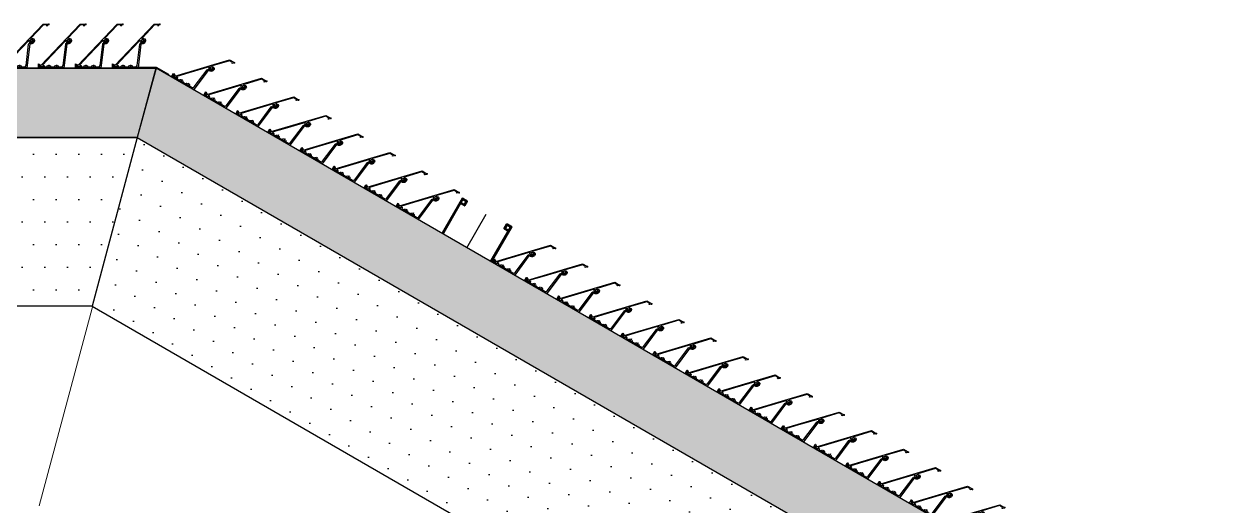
# Model space of a CAD drawing. Header units: millimetres. Extents: x 3774 to 718460, y -768339 to 192544.
# Drawn here: x 378047 to 380160, y -721659 to -720815 of the extents above; entities that cross this region are included whole.
import ezdxf

# ---------------------------------------------------------------- set-up
doc = ezdxf.new("R2010")
doc.units = ezdxf.units.MM
doc.set_wipeout_variables(frame=1)
for name, pattern in [('CENTER', [50.8, 31.75, -6.35, 6.35, -6.35]), ('HIDDEN', [0.375, 0.25, -0.125]), ('XKITLINE00', [0])]:
    doc.linetypes.add(name, pattern=pattern)
for name, color, linetype in [('010 - ASPG_ACCESSORIES_HATCH_', 7, 'Continuous'), ('010 - ASPG_ACCESSORIES_MAIN_COLOR_1', 7, 'Continuous'), ('010 - ASPG_ACCESSORIES_SUB_COLOR_1', 7, 'Continuous'), ('010 - ASPG_ACCESSORIES_SUB_COLOR_2', 7, 'Continuous'), ('010 - ASPG_ACCESSORIES_SYMBOL_', 7, 'Continuous'), ('010 - ASPG_EXTR_DEF_SUB', 7, 'Continuous'), ('010 - ASPG_EXTR_MAIN_COLOR_2', 7, 'Continuous'), ('010 - ASPG_FASTERN_DEF_SUB', 7, 'Continuous'), ('010 - ASPG_FASTERN_MAIN_COLOR_1', 7, 'Continuous'), ('010 - ASPG_FASTERN_SUB_COLOR_2', 7, 'Continuous'), ('010 - ASPG_FASTERN_SUB_COLOR_3', 7, 'Continuous'), ('010 - ASPG_FLASHING_CUT_COLOR_5', 7, 'Continuous'), ('010 - ASPG_FLASHING_MAIN_COLOR_2', 7, 'Continuous'), ('010 - ASPG_FLASHING_MAIN_COLOR_4', 7, 'Continuous'), ('010 - ASPG_FLASHING_WIPEOUT_', 7, 'Continuous'), ('010 - ASPG_FRAMING_CUT_COLOR_4', 7, 'Continuous'), ('010 - ASPG_FRAMING_DEF_SUB', 7, 'Continuous'), ('010 - ASPG_FRAMING_HATCH_', 7, 'Continuous'), ('010 - ASPG_FRAMING_MAIN_COLOR_2', 7, 'Continuous'), ('010 - ASPG_FRAMING_SUB_COLOR_2', 7, 'Continuous'), ('010 - ASPG_FRAMING_WIPEOUT_', 7, 'Continuous'), ('BOLT & SCREW', 7, 'Continuous'), ('Center Line', 7, 'CENTER')]:
    doc.layers.add(name, color=color, linetype=linetype)
for name, color, linetype, lineweight in [('12-GRID', 7, 'CENTER', 13), ('Bolt', 7, 'Continuous', 0), ('Part', 7, 'Continuous', 0), ('SCREW', 7, 'Continuous', 5)]:
    doc.layers.add(name, color=color, linetype=linetype, lineweight=lineweight)
pattern_1 = [(270, (1257419.24324, -520041.6224), (0.65495992507, -1.1344238721), [0.7562825814, -1.5125651628]), (30, (1257419.24324, -520041.6224), (0.65495992936, 1.1344238696), [0.7562825814, -1.5125651628]), (330, (1257419.24324, -520041.6224), (1.30991985442, -2.48e-09), [-1.5125651628, 0.7562825814])]
pattern_2 = [(315, (1257419.4929, -520021.6224), (1.3369313545, 1.3369313545), []), (45, (1257419.4929, -520021.6224), (-1.3369313545, 1.3369313545), [])]
pattern_3 = [(270, (1257419.4425, -520043.9224), (0.65495992507, -1.1344238721), [0.7562825814, -1.5125651628]), (30, (1257419.4425, -520043.9224), (0.65495992936, 1.1344238696), [0.7562825814, -1.5125651628]), (330, (1257419.4425, -520043.9224), (1.30991985442, -2.48e-09), [-1.5125651628, 0.7562825814])]
pattern_4 = [(315, (1257419.1929, -520023.9224), (1.3369313545, 1.3369313545), []), (45, (1257419.1929, -520023.9224), (-1.3369313545, 1.3369313545), [])]
pattern_5 = [(0, (0, 0), (3.96875, 7.9375), [0, -7.9375])]
pattern_6 = [(0, (0, 0), (19.84375, 39.6875), [0, -39.6875])]

# ---------------------------------------------------------------- blocks, each defined once
blk = doc.blocks.new('*A682950')
at = {"layer": 'Part', "color": 7, "linetype": 'XKITLINE00', "lineweight": 0}
for p, q in [((2001.885125, -57.298998), (2001.885929, -57.296)), ((2001.885929, -57.296), (2025.720794, -71.062613)), ((2001.405832, -59.087122), (2001.61709, -58.298969)), ((2000.492107, -62.496), (2001.337936, -59.340424))]:
    blk.add_line(p, q, dxfattribs=at)
blk = doc.blocks.new('*A692951')
at = {"layer": 'Part', "color": 7, "linetype": 'XKITLINE00', "lineweight": 0}
for p, q in [((2001.884395, -57.298577), (2001.384338, -58.164569)), ((2030.848301, -74.023429), (2001.884395, -57.298577)), ((2001.852391, -57.354), (2030.816297, -74.078852)), ((2001.384338, -58.164569), (2030.348244, -74.889422)), ((2001.416342, -58.109146), (2030.380248, -74.833998))]:
    blk.add_line(p, q, dxfattribs=at)
blk = doc.blocks.new('*A762958')
at = {"layer": 'Part', "color": 7, "linetype": 'XKITLINE00', "lineweight": 0}
for p, q in [((2002.353432, -58.725831), (2002.321432, -58.781256)), ((2002.321432, -58.781256), (2002.647057, -58.969256)), ((2003.046252, -59.125831), (2002.353432, -58.725831)), ((2002.647057, -58.969256), (2002.311057, -59.551225)), ((2002.352626, -59.575225), (2002.688626, -58.993256)), ((2002.688626, -58.993256), (2003.014252, -59.181256)), ((2003.014252, -59.181256), (2003.046252, -59.125831)), ((2001.985432, -59.363225), (2001.953432, -59.418651)), ((2001.953432, -59.418651), (2002.646252, -59.818651)), ((2002.311057, -59.551225), (2001.985432, -59.363225)), ((2002.678252, -59.763225), (2002.352626, -59.575225)), ((2002.646252, -59.818651), (2002.678252, -59.763225))]:
    blk.add_line(p, q, dxfattribs=at)
blk = doc.blocks.new('*A832965')
at = {"layer": 'Part', "color": 7, "linetype": 'XKITLINE00', "lineweight": 0}
for p, q in [((2000.839999, -57.296), (2001.885929, -57.296)), ((2001.885125, -57.298998), (2001.885929, -57.296)), ((2001.405832, -59.087122), (2001.61709, -58.298969)), ((2000.492107, -62.496), (2001.337936, -59.340424))]:
    blk.add_line(p, q, dxfattribs=at)
blk = doc.blocks.new('*A4873369')
at = {"layer": 'Bolt'}
for points in [[(2001.878, -59.112), (2001.858, -59.105), (2001.841, -59.09), (2001.831, -59.071), (2001.83, -59.049), (2001.837, -59.028), (2001.957, -58.82), (2001.971, -58.804), (2001.991, -58.794), (2002.013, -58.793), (2002.034, -58.8), (2002.05, -58.814), (2002.06, -58.834), (2002.061, -58.856), (2002.054, -58.876), (2001.934, -59.084), (2001.92, -59.101), (2001.9, -59.11)], [(2002.987, -59.752), (2002.966, -59.745), (2002.95, -59.73), (2002.94, -59.711), (2002.939, -59.689), (2002.946, -59.668), (2003.066, -59.46), (2003.08, -59.444), (2003.1, -59.434), (2003.121, -59.433), (2003.142, -59.44), (2003.159, -59.454), (2003.168, -59.474), (2003.17, -59.496), (2003.163, -59.516), (2003.043, -59.724), (2003.028, -59.741), (2003.009, -59.75)]]:
    blk.add_hatch(color=7, dxfattribs=at).paths.add_polyline_path(points, flags=17)
at = {"layer": 'Bolt', "color": 7, "linetype": 'XKITLINE00', "lineweight": 0}
for p, q in [((2002.043, -59.008), (2001.849, -58.896)), ((2002.002, -58.855), (2001.89, -59.049)), ((2003.11, -59.495), (2002.998, -59.689)), ((2003.151, -59.648), (2002.957, -59.536))]:
    blk.add_line(p, q, dxfattribs=at)
blk = doc.blocks.new('*A4883370')
at = {"layer": 'Bolt'}
for points in [[(2002.691, -58.352), (2002.699, -58.344), (2002.708, -58.339), (2002.718, -58.335), (2002.729, -58.333), (2002.74, -58.333), (2002.751, -58.336), (2002.761, -58.34), (2002.77, -58.347), (2002.777, -58.355), (2002.783, -58.364), (2002.787, -58.374), (2002.789, -58.385), (2002.788, -58.396), (2002.786, -58.407), (2002.781, -58.417), (2002.775, -58.426), (2002.767, -58.433), (2002.757, -58.439), (2002.747, -58.443), (2002.736, -58.445), (2002.725, -58.444), (2002.715, -58.442), (2002.705, -58.437), (2002.696, -58.431), (2002.688, -58.423), (2002.682, -58.414), (2002.679, -58.403), (2002.677, -58.393), (2002.677, -58.382), (2002.68, -58.371), (2002.684, -58.361)], [(2003.106, -58.592), (2003.114, -58.584), (2003.124, -58.579), (2003.134, -58.575), (2003.145, -58.573), (2003.156, -58.573), (2003.166, -58.576), (2003.176, -58.58), (2003.185, -58.587), (2003.193, -58.595), (2003.199, -58.604), (2003.202, -58.614), (2003.204, -58.625), (2003.204, -58.636), (2003.201, -58.647), (2003.197, -58.657), (2003.191, -58.666), (2003.182, -58.673), (2003.173, -58.679), (2003.163, -58.683), (2003.152, -58.685), (2003.141, -58.684), (2003.13, -58.682), (2003.12, -58.677), (2003.111, -58.671), (2003.104, -58.663), (2003.098, -58.654), (2003.094, -58.643), (2003.093, -58.633), (2003.093, -58.622), (2003.095, -58.611), (2003.1, -58.601)]]:
    blk.add_hatch(color=7, dxfattribs=at).paths.add_polyline_path(points, flags=17)
at = {"layer": 'Bolt', "color": 7, "linetype": 'XKITLINE00', "lineweight": 0}
for p, q in [((2002.636, -58.333), (2002.83, -58.445)), ((2002.677, -58.486), (2002.789, -58.292)), ((2003.051, -58.573), (2003.245, -58.685)), ((2003.092, -58.726), (2003.204, -58.532))]:
    blk.add_line(p, q, dxfattribs=at)
blk = doc.blocks.new('*A5313413')
at = {"layer": 'Part', "color": 7, "linetype": 'XKITLINE00', "lineweight": 0}
for p, q in [((2000.839999, -57.295994), (1967.240007, -57.296001)), ((2000.84, -58.295994), (2000.839999, -57.295994)), ((1967.240007, -57.360001), (2000.839999, -57.359994)), ((1967.240007, -58.232001), (2000.84, -58.231994)), ((1999.479922, -58.295994), (2000.84, -58.295994))]:
    blk.add_line(p, q, dxfattribs=at)
blk = doc.blocks.new('*A5833465')
at = {"layer": 'Part', "color": 7, "linetype": 'XKITLINE00', "lineweight": 0}
for p, q in [((2001.938478, -58.484551), (2001.497739, -59.247934)), ((2001.497739, -59.247934), (2003.021944, -60.127934)), ((2003.021944, -60.127934), (2003.462625, -59.364651))]:
    blk.add_line(p, q, dxfattribs=at)
blk = doc.blocks.new('*A5843466')
at = {"layer": 'Part', "color": 7, "linetype": 'XKITLINE00', "lineweight": 0}
for p, q in [((2001.279175, -59.306498), (2001.799919, -58.404542)), ((2001.497739, -59.247934), (2001.279175, -59.306498)), ((2003.080508, -60.346498), (2001.279175, -59.306498)), ((2003.601184, -59.44466), (2003.080508, -60.346498)), ((2003.080508, -60.346498), (2003.021944, -60.127934))]:
    blk.add_line(p, q, dxfattribs=at)
blk = doc.blocks.new('*A5853467')
at = {"layer": 'Part', "color": 7, "linetype": 'XKITLINE00', "lineweight": 0}
for p, q in [((2002.435267, -59.512088), (2002.675267, -59.096395)), ((2003.056318, -59.316395), (2002.640626, -59.076395)), ((2002.816318, -59.732088), (2003.056318, -59.316395)), ((2002.400626, -59.492088), (2002.816318, -59.732088))]:
    blk.add_line(p, q, dxfattribs=at)
blk = doc.blocks.new('*A5863468')
at = {"layer": 'Bolt'}
for points in [[(2002.599, -59.149), (2002.633, -59.169), (2002.477, -59.439), (2002.443, -59.419)], [(2002.507, -59.212), (2002.549, -59.236), (2002.493, -59.333), (2002.451, -59.309)]]:
    blk.add_hatch(color=7, dxfattribs=at).paths.add_polyline_path(points, flags=17)
at = {"layer": 'Bolt', "color": 7, "linetype": 'XKITLINE00', "lineweight": 0}
for p, q in [((2002.599, -59.149), (2002.633, -59.169)), ((2002.424, -59.229), (2002.722, -59.4)), ((2002.451, -59.309), (2002.493, -59.333)), ((2002.507, -59.212), (2002.549, -59.236)), ((2002.443, -59.419), (2002.477, -59.439))]:
    blk.add_line(p, q, dxfattribs=at)
blk = doc.blocks.new('W-1-PP19-SE-ENT3_20260407-084553_PP19_ENT3_LOPL')
at = {"color": 7, "lineweight": 0, "xscale": 125, "yscale": 125, "zscale": 125}
for name in ['*A832965', '*A5313413', '*A682950', '*A692951', '*A4883370', '*A5843466', '*A5833465', '*A4873369', '*A762958', '*A5853467', '*A5863468']:
    blk.add_blockref(name, (-226235, 11475), dxfattribs=at)
blk = doc.blocks.new('*U8441')
at = {"layer": '12-GRID', "color": 7, "linetype": 'CENTER'}
for p, q in [((0, -6.2), (0, 2.2)), ((-4.2, -2), (4.2, -2))]:
    blk.add_line(p, q, dxfattribs=at)
at = {"layer": 'BOLT & SCREW', "color": 7}
for p, q in [((-0.6, -1.8), (-1.8, -1.6)), ((-0.6, -2.2), (-1.8, -2.4)), ((-0.5, -1.8), (-0.9, -1.6)), ((-0.5, -2.2), (-0.9, -2.4)), ((-0.2, -1.4), (-0.4, -0.2)), ((-0.2, -1.5), (-0.4, -1.1)), ((-0.2, -2.5), (-0.4, -2.9)), ((-0.2, -2.6), (-0.4, -3.8)), ((0.2, -1.4), (0.4, -0.2)), ((0.2, -1.5), (0.4, -1.1)), ((0.4, -2.9), (0.2, -2.5)), ((0.2, -2.6), (0.4, -3.8)), ((0.5, -1.8), (0.9, -1.6)), ((0.5, -2.2), (0.9, -2.4)), ((0.6, -1.8), (1.8, -1.6)), ((0.6, -2.2), (1.8, -2.4))]:
    blk.add_line(p, q, dxfattribs=at)
for points in [[(-1.8, -1.6), (-0.9, -1.6, 0.414214), (-0.4, -1.1), (-0.4, -0.2), (0.4, -0.2), (0.4, -1.1, 0.414214), (0.9, -1.6), (1.8, -1.6), (1.8, -2.4), (0.9, -2.4, 0.414214), (0.4, -2.9), (0.4, -3.8), (-0.4, -3.8), (-0.4, -2.9, 0.414214), (-0.9, -2.4), (-1.8, -2.4)], [(0.2, -2.5, -0.414214), (0.5, -2.2), (0.6, -2.2), (0.6, -1.8), (0.5, -1.8, -0.414214), (0.2, -1.5), (0.2, -1.4), (-0.2, -1.4), (-0.2, -1.5, -0.414214), (-0.5, -1.8), (-0.6, -1.8), (-0.6, -2.2), (-0.5, -2.2, -0.414214), (-0.2, -2.5), (-0.2, -2.6), (0.2, -2.6)]]:
    blk.add_lwpolyline(points, format="xyb", close=True, dxfattribs=at)
blk.add_circle((0, -2), 3.5, dxfattribs=at)
blk = doc.blocks.new('000_ASPG_TYP_FILES_20260218-010703_FRAME_EXTR_')
at = {"layer": '010 - ASPG_FRAMING_HATCH_'}
h = blk.add_hatch(dxfattribs=at)
h.set_pattern_fill('ANSI32', scale=0.1, angle=180)
edge = h.paths.add_edge_path()
edge.add_line((2, 16), (2, 2))
edge.add_line((2, 2), (39.7, 2))
edge.add_arc((39.7, 1.7), 0.3, 0, 90, ccw=False)
edge.add_line((40, 1.7), (40, 0.3))
edge.add_arc((39.7, 0.3), 0.3, -90, 0, ccw=False)
edge.add_line((39.7, 0), (0.3, 0))
edge.add_arc((0.3, 0.3), 0.3, 180, 270, ccw=False)
edge.add_line((0, 0.3), (0, 17.7))
edge.add_arc((0.3, 17.7), 0.3, 90, 180, ccw=False)
edge.add_line((0.3, 18), (22.6, 18))
edge.add_arc((22.6, 18.5), 0.5, 270, 380.2095)
edge.add_arc((26.2, 19.8), 3.35, 182.0638, 200.2095, ccw=False)
edge.add_arc((23.6, 19.7), 0.76, 2.0638, 182.0638, ccw=False)
edge.add_arc((26.2, 19.8), 1.83, 182.0638, 447.9362)
edge.add_arc((26.3, 22.4), 0.76, 87.9362, 267.9362, ccw=False)
edge.add_arc((26.2, 19.8), 3.35, 69.7905, 87.9362, ccw=False)
edge.add_arc((27.5, 23.4), 0.5, 249.7905, 360)
edge.add_line((28, 23.4), (28, 26.7))
edge.add_line((28, 26.7), (28.5, 27.2))
edge.add_line((28.5, 27.2), (28, 27.7))
edge.add_line((28, 27.7), (28, 38.6))
edge.add_line((28, 38.6), (28.5, 39.1))
edge.add_line((28.5, 39.1), (28, 39.6))
edge.add_line((28, 39.6), (28, 42.9))
edge.add_arc((27.5, 42.9), 0.5, 0, 110.2095)
edge.add_arc((26.2, 46.5), 3.35, 272.0638, 290.2095, ccw=False)
edge.add_arc((26.3, 43.9), 0.76, 92.0638, 272.0638, ccw=False)
edge.add_arc((26.2, 46.5), 1.83, 272.0638, 537.9362)
edge.add_arc((23.6, 46.6), 0.76, 177.9362, 357.9362, ccw=False)
edge.add_arc((26.2, 46.5), 3.35, 159.7905, 177.9362, ccw=False)
edge.add_arc((22.6, 47.8), 0.5, 339.7905, 450)
edge.add_line((22.6, 48.3), (0.3, 48.3))
edge.add_arc((0.3, 48.6), 0.3, 180, 270, ccw=False)
edge.add_line((0, 48.6), (0, 60))
edge.add_arc((0.3, 60), 0.3, 90, 180, ccw=False)
edge.add_line((0.3, 60.3), (5, 60.3))
edge.add_line((5, 60.3), (5, 65))
edge.add_arc((5.3, 65), 0.3, 90, 180, ccw=False)
edge.add_line((5.3, 65.3), (30, 65.3))
edge.add_line((30, 65.3), (30, 63.6))
edge.add_arc((29.7, 63.6), 0.3, -90, 0, ccw=False)
edge.add_line((29.7, 63.3), (7.3, 63.3))
edge.add_arc((7.3, 63), 0.3, 90, 180)
edge.add_line((7, 63), (7, 58.3))
edge.add_line((7, 58.3), (2.3, 58.3))
edge.add_arc((2.3, 58), 0.3, 90, 180)
edge.add_line((2, 58), (2, 50.6))
edge.add_arc((2.3, 50.6), 0.3, 180, 270)
edge.add_line((2.3, 50.3), (29.7, 50.3))
edge.add_arc((29.7, 50), 0.3, 0, 90, ccw=False)
edge.add_line((30, 50), (30, 26.7))
edge.add_line((30, 26.7), (30, 16.3))
edge.add_arc((29.7, 16.3), 0.3, -90, 0, ccw=False)
edge.add_line((29.7, 16), (2, 16))
at = {"layer": '010 - ASPG_FRAMING_CUT_COLOR_4', "color": 7}
blk.add_lwpolyline([(2, 16), (2, 2), (39.7, 2, -0.414214), (40, 1.7), (40, 0.3, -0.414214), (39.7, 0), (0.3, 0, -0.414214), (0, 0.3), (0, 17.7, -0.414214), (0.3, 18), (22.6, 18, 0.52173), (23, 18.7, -0.079342), (22.8, 19.7, -1), (24.3, 19.8, 2.296346), (26.2, 21.7, -1), (26.3, 23.2, -0.079342), (27.3, 23, 0.52173), (28, 23.4), (28, 26.7), (28.5, 27.2), (28, 27.7), (28, 38.6), (28.5, 39.1), (28, 39.6), (28, 42.9, 0.52173), (27.3, 43.3, -0.079342), (26.3, 43.1, -1), (26.2, 44.6, 2.296346), (24.3, 46.5, -1), (22.8, 46.6, -0.079342), (23, 47.6, 0.52173), (22.6, 48.3), (0.3, 48.3, -0.414214), (0, 48.6), (0, 60, -0.414214), (0.3, 60.3), (5, 60.3), (5, 65, -0.414214), (5.3, 65.3), (30, 65.3), (30, 63.6, -0.414214), (29.7, 63.3), (7.3, 63.3, 0.414214), (7, 63), (7, 58.3), (2.3, 58.3, 0.414214), (2, 58), (2, 50.6, 0.414214), (2.3, 50.3), (29.7, 50.3, -0.414214), (30, 50), (30, 26.7), (30, 16.3, -0.414214), (29.7, 16)], format="xyb", close=True, dxfattribs=at)
at = {"color": 7}
for p in [(26.2, 48.5), (26.2, 21.8)]:
    blk.add_blockref('*U8441', p, dxfattribs=at)
blk = doc.blocks.new('*U8305')
at = {"layer": '010 - ASPG_FRAMING_HATCH_', "transparency": 33554585}
h = blk.add_hatch(dxfattribs=at)
h.set_pattern_fill('ANSI32', scale=0.25)
edge = h.paths.add_edge_path()
edge.add_line((2, -50), (2, -75))
edge.add_line((2, -75), (0, -75))
edge.add_line((0, -75), (0, -49))
edge.add_arc((1, -49), 1, 90, 180, ccw=False)
edge.add_line((1, -48), (63, -48))
edge.add_arc((63, -47), 1, 270, 360)
edge.add_line((64, -47), (64, 47))
edge.add_arc((63, 47), 1, 0, 90)
edge.add_line((63, 48), (1, 48))
edge.add_arc((1, 49), 1, 180, 270, ccw=False)
edge.add_line((0, 49), (0, 75))
edge.add_line((0, 75), (2, 75))
edge.add_line((2, 75), (2, 50))
edge.add_line((2, 50), (141, 50))
edge.add_line((141, 50), (141, 41))
edge.add_arc((140, 41), 1, 270, 360, ccw=False)
edge.add_line((140, 40), (132, 40))
edge.add_arc((132, 41), 1, 180, 270, ccw=False)
edge.add_line((131, 41), (131, 47))
edge.add_arc((130, 47), 1, 0, 90)
edge.add_line((130, 48), (67, 48))
edge.add_arc((67, 47), 1, 90, 180)
edge.add_line((66, 47), (66, -47))
edge.add_arc((67, -47), 1, 180, 270)
edge.add_line((67, -48), (130, -48))
edge.add_arc((130, -47), 1, 270, 360)
edge.add_line((131, -47), (131, -41))
edge.add_arc((132, -41), 1, 90, 180, ccw=False)
edge.add_line((132, -40), (140, -40))
edge.add_arc((140, -41), 1, 0, 90, ccw=False)
edge.add_line((141, -41), (141, -50))
edge.add_line((141, -50), (2, -50))
h.paths.add_polyline_path([(139, 48), (139, 42), (133, 42), (133, 48)], flags=16)
h.paths.add_polyline_path([(139, -48), (139, -42), (133, -42), (133, -48)], flags=16)
at = {"layer": '010 - ASPG_FRAMING_HATCH_'}
h = blk.add_hatch(dxfattribs=at)
h.set_pattern_fill('ANSI37', scale=0.595498, angle=-90)
h.set_pattern_definition(pattern_2)
edge = h.paths.add_edge_path()
edge.add_ellipse((57.8, 55), major_axis=(0, -5), ratio=0.644482, start_angle=0, end_angle=180)
edge.add_line((57.8, 60), (62, 60))
edge.add_arc((62, 60.3), 0.3, -90, 0)
edge.add_line((62.3, 60.3), (62.3, 61))
edge.add_line((62.3, 61), (61.8, 61.5))
edge.add_line((61.8, 61.5), (62.3, 62))
edge.add_line((62.3, 62), (61.8, 62.5))
edge.add_line((61.8, 62.5), (62.3, 63))
edge.add_line((62.3, 63), (61.8, 63.5))
edge.add_line((61.8, 63.5), (62.3, 64))
edge.add_line((62.3, 64), (62.3, 65))
edge.add_line((62.3, 65), (63.3, 65))
edge.add_line((63.3, 65), (63.8, 65.5))
edge.add_line((63.8, 65.5), (64.3, 65))
edge.add_line((64.3, 65), (64.8, 65.5))
edge.add_line((64.8, 65.5), (65.3, 65))
edge.add_line((65.3, 65), (65.8, 65.5))
edge.add_line((65.8, 65.5), (66.3, 65))
edge.add_line((66.3, 65), (67, 65))
edge.add_arc((67, 65.3), 0.3, -90, 0)
edge.add_line((67.3, 65.3), (67.3, 60))
edge.add_arc((77.2, 55), 11.1, 153.2037, 206.7963)
edge.add_line((67.3, 50), (57.8, 50))
h = blk.add_hatch(dxfattribs=at)
h.set_pattern_fill('ANSI37', scale=0.595498, angle=-90)
h.set_pattern_definition(pattern_4)
edge = h.paths.add_edge_path()
edge.add_ellipse((11.5, 55), major_axis=(0, -5), ratio=0.644482, start_angle=180, end_angle=360, ccw=False)
edge.add_line((11.5, 60), (2, 60))
edge.add_arc((-7.9, 55), 11.1, -26.7963, 26.7963, ccw=False)
edge.add_line((2, 50), (11.5, 50))
h = blk.add_hatch(dxfattribs=at)
h.set_pattern_fill('HONEY', scale=0.238199, angle=-90)
h.set_pattern_definition(pattern_3)
edge = h.paths.add_edge_path()
edge.add_ellipse((11.8, 55), major_axis=(0, -5), ratio=0.644482, start_angle=0, end_angle=360, ccw=False)
h = blk.add_hatch(dxfattribs=at)
h.set_pattern_fill('HONEY', scale=0.238199, angle=-90)
h.set_pattern_definition(pattern_1)
edge = h.paths.add_edge_path()
edge.add_ellipse((57.5, 55), major_axis=(0, -5), ratio=0.644482, start_angle=0, end_angle=360)
h = blk.add_hatch(dxfattribs=at)
h.set_pattern_fill('ANSI37', scale=0.595498, angle=-90)
h.set_pattern_definition(pattern_4)
edge = h.paths.add_edge_path()
edge.add_ellipse((11.5, -55), major_axis=(0, 5), ratio=0.644482, start_angle=0, end_angle=180)
edge.add_line((11.5, -60), (2, -60))
edge.add_arc((-7.9, -55), 11.1, 333.2037, 386.7963)
edge.add_line((2, -50), (11.5, -50))
h = blk.add_hatch(dxfattribs=at)
h.set_pattern_fill('HONEY', scale=0.238199, angle=-90)
h.set_pattern_definition(pattern_3)
edge = h.paths.add_edge_path()
edge.add_ellipse((11.8, -55), major_axis=(0, 5), ratio=0.644482, start_angle=0, end_angle=360)
h = blk.add_hatch(dxfattribs=at)
h.set_pattern_fill('HONEY', scale=0.238199, angle=-90)
h.set_pattern_definition(pattern_1)
edge = h.paths.add_edge_path()
edge.add_ellipse((57.5, -55), major_axis=(0, 5), ratio=0.644482, start_angle=0, end_angle=360, ccw=False)
h = blk.add_hatch(dxfattribs=at)
h.set_pattern_fill('ANSI37', scale=0.595498, angle=-90)
h.set_pattern_definition(pattern_2)
edge = h.paths.add_edge_path()
edge.add_ellipse((57.8, -55), major_axis=(0, 5), ratio=0.644482, start_angle=180, end_angle=360, ccw=False)
edge.add_line((57.8, -60), (62, -60))
edge.add_arc((62, -60.3), 0.3, 360, 450, ccw=False)
edge.add_line((62.3, -60.3), (62.3, -61))
edge.add_line((62.3, -61), (61.8, -61.5))
edge.add_line((61.8, -61.5), (62.3, -62))
edge.add_line((62.3, -62), (61.8, -62.5))
edge.add_line((61.8, -62.5), (62.3, -63))
edge.add_line((62.3, -63), (61.8, -63.5))
edge.add_line((61.8, -63.5), (62.3, -64))
edge.add_line((62.3, -64), (62.3, -65))
edge.add_line((62.3, -65), (63.3, -65))
edge.add_line((63.3, -65), (63.8, -65.5))
edge.add_line((63.8, -65.5), (64.3, -65))
edge.add_line((64.3, -65), (64.8, -65.5))
edge.add_line((64.8, -65.5), (65.3, -65))
edge.add_line((65.3, -65), (65.8, -65.5))
edge.add_line((65.8, -65.5), (66.3, -65))
edge.add_line((66.3, -65), (67, -65))
edge.add_arc((67, -65.3), 0.3, 360, 450, ccw=False)
edge.add_line((67.3, -65.3), (67.3, -60))
edge.add_arc((77.2, -55), 11.1, 153.2037, 206.7963, ccw=False)
edge.add_line((67.3, -50), (57.8, -50))
at = {"layer": '010 - ASPG_FASTERN_DEF_SUB', "color": 7}
blk.add_point((0, 0), dxfattribs=at)
at = {"layer": '010 - ASPG_FRAMING_CUT_COLOR_4', "color": 7}
blk.add_lwpolyline([(2, -50), (2, -75), (0, -75), (0, -49, -0.414214), (1, -48), (63, -48, 0.414214), (64, -47), (64, 47, 0.414214), (63, 48), (1, 48, -0.414214), (0, 49), (0, 75), (2, 75), (2, 50), (141, 50), (141, 41, -0.414214), (140, 40), (132, 40, -0.414214), (131, 41), (131, 47, 0.414214), (130, 48), (67, 48, 0.414214), (66, 47), (66, -47, 0.414214), (67, -48), (130, -48, 0.414214), (131, -47), (131, -41, -0.414214), (132, -40), (140, -40, -0.414214), (141, -41), (141, -50)], format="xyb", close=True, dxfattribs=at)
for points in [[(139, 48), (139, 42), (133, 42), (133, 48)], [(139, -48), (139, -42), (133, -42), (133, -48)]]:
    blk.add_lwpolyline(points, close=True, dxfattribs=at)
at = {"layer": '010 - ASPG_FRAMING_DEF_SUB', "color": 7, "transparency": 33554508}
blk.add_line((136.5, 0), (-4.5, 0), dxfattribs=at)
at = {"layer": '010 - ASPG_FRAMING_DEF_SUB', "color": 7, "transparency": 33554457}
for points in [[(54.3, 50), (67.3, 50), (67.3, 65.5), (54.3, 65.5)], [(2, 50), (15, 50), (15, 60), (2, 60)], [(2, -50), (15, -50), (15, -60), (2, -60)], [(54.3, -50), (67.3, -50), (67.3, -65.5), (54.3, -65.5)]]:
    blk.add_lwpolyline(points, close=True, dxfattribs=at)
at = {"layer": '010 - ASPG_FRAMING_SUB_COLOR_2', "color": 7}
for points in [[(57.5, 50), (67.3, 50, -0.238199), (67.3, 60), (67.3, 65.3, -0.414214), (67, 65), (66.3, 65), (65.8, 65.5), (65.3, 65), (64.8, 65.5), (64.3, 65), (63.8, 65.5), (63.3, 65), (62.3, 65), (62.3, 64), (61.8, 63.5), (62.3, 63), (61.8, 62.5), (62.3, 62), (61.8, 61.5), (62.3, 61), (62.3, 60.3, -0.414214), (62, 60), (57.5, 60)], [(11.8, 50), (2, 50, 0.238199), (2, 60), (11.8, 60)], [(11.8, -50), (2, -50, -0.238199), (2, -60), (11.8, -60)], [(57.5, -50), (67.3, -50, 0.238199), (67.3, -60), (67.3, -65.3, 0.414214), (67, -65), (66.3, -65), (65.8, -65.5), (65.3, -65), (64.8, -65.5), (64.3, -65), (63.8, -65.5), (63.3, -65), (62.3, -65), (62.3, -64), (61.8, -63.5), (62.3, -63), (61.8, -62.5), (62.3, -62), (61.8, -61.5), (62.3, -61), (62.3, -60.3, 0.414214), (62, -60), (57.5, -60)]]:
    blk.add_lwpolyline(points, format="xyb", dxfattribs=at)
at = {"layer": '010 - ASPG_FRAMING_SUB_COLOR_2', "color": 7, "extrusion": (0, 0, -1)}
for centre, major_axis in [((11.8, 55), (0, -5)), ((57.5, -55), (0, 5))]:
    blk.add_ellipse(centre, major_axis=major_axis, ratio=0.644482, dxfattribs=at)
at = {"layer": '010 - ASPG_FRAMING_SUB_COLOR_2', "color": 7}
for centre, major_axis in [((57.5, 55), (0, -5)), ((11.8, -55), (0, 5))]:
    blk.add_ellipse(centre, major_axis=major_axis, ratio=0.644482, dxfattribs=at)
blk = doc.blocks.new('PZG35-9D5')
at = {"layer": 'Center Line', "color": 7}
blk.add_line((0, 3.7), (0, -10.5), dxfattribs=at)
at = {"layer": 'SCREW', "color": 7}
for p, q in [((-1.4, 0), (-1.4, -1.1)), ((1.4, 0), (1.4, -0.6)), ((-1.9, -1.4), (1.9, -0.9)), ((-1.9, -1.4), (-1.4, -1.1)), ((-1.9, -1.4), (-1.4, -1.7)), ((-1.9, -2.7), (1.9, -2.2)), ((-1.9, -2.7), (-1.4, -2.4)), ((-1.9, -2.7), (-1.4, -3)), ((-1.9, -4), (-1.4, -3.7)), ((-1.9, -4), (-1, -3.9)), ((-1.9, -4), (-1.4, -4.3)), ((-1.4, -1.1), (1.4, -0.6)), ((-1.4, -1.7), (1.4, -1.2)), ((-1.4, -1.7), (-1.4, -2.4)), ((-1.4, -2.4), (1.4, -1.9)), ((-1.4, -3), (1.4, -2.5)), ((-1.4, -3), (-1.4, -3.7)), ((-1.4, -3.7), (-0.8, -3.6)), ((-1.4, -4.3), (-1.4, -8.1)), ((-1.4, -4.3), (-1.2, -4.3)), ((0, -9.5), (-1.4, -8.1)), ((0, -9.5), (1.4, -8.1)), ((0.6, -3.3), (1.4, -3.2)), ((0.7, -3.7), (1.9, -3.5)), ((0.7, -3.9), (1.4, -3.8)), ((0.7, -4.6), (1.4, -4.5)), ((0.7, -5), (1.9, -4.8)), ((0.7, -5.2), (1.4, -5.1)), ((1.9, -0.9), (1.4, -0.6)), ((1.9, -0.9), (1.4, -1.2)), ((1.4, -1.2), (1.4, -1.9)), ((1.9, -2.2), (1.4, -1.9)), ((1.9, -2.2), (1.4, -2.5)), ((1.4, -2.5), (1.4, -3.2)), ((1.9, -3.5), (1.4, -3.2)), ((1.9, -3.5), (1.4, -3.8)), ((1.4, -3.8), (1.4, -4.5)), ((1.9, -4.8), (1.4, -4.5)), ((1.9, -4.8), (1.4, -5.1)), ((1.4, -5.1), (1.4, -8.1))]:
    blk.add_line(p, q, dxfattribs=at)
blk.add_lwpolyline([(0, -9.5), (0.7, -5.2), (0.7, -3.6, 0.417657), (0.4, -3.3, 0.108102), (-0.8, -3.6), (-1.4, -4.7)], format="xyb", dxfattribs=at)
blk = doc.blocks.new('*U8304')
at = {"layer": 'SCREW', "color": 7}
blk.add_lwpolyline([(3, 1.8, 0.09906), (0.8, 2.5), (0.8, 2.3), (-0.8, 2.3), (-0.8, 2.5, 0.09906), (-3, 1.8, 0.266588), (-3.5, 1), (-3.5, 0.2, 0.414214), (-3.3, 0), (3.3, 0, 0.414214), (3.5, 0.2), (3.5, 1, 0.266588)], format="xyb", close=True, dxfattribs=at)
blk.add_blockref('PZG35-9D5', (0, 0), dxfattribs=at)
blk = doc.blocks.new('*U8306')
at = {"color": 7}
blk.add_point((0, 0), dxfattribs=at)
at = {"layer": '010 - ASPG_ACCESSORIES_MAIN_COLOR_1', "color": 7}
blk.add_lwpolyline([(-39.7, -0.6, 0.414214), (-40, -0.9), (-40, -7.4, 0.57735), (-39.7, -7.6), (-36.6, -5.8, 0.767327), (-36.8, -5.3), (-37.9, -5.3, -0.414214), (-38.2, -5), (-38.2, -2.8, -0.414214), (-38, -2.6), (-32.2, -2.6, -0.388879), (-32, -2.8), (-31.8, -4.3, 0.388879), (-31.3, -4.8), (-30.3, -4.8, 0.414214), (-30, -4.5), (-30, -2.9, -0.414214), (-29.7, -2.6), (0.4, -2.6, -0.378969), (3.4, -5.2), (8, -42.5, 0.446593), (11.6, -45.1, -0.489802), (16.1, -48.7), (16.1, -49.4, -0.18248), (15.8, -50, -0.267949), (15.3, -50.2, 1.122115), (15.1, -52.3, 0.405004), (18.1, -49.4), (18.1, -48.7, 0.489805), (11.2, -43.1, -0.446597), (9.9, -42.3), (4.9, -0.8, 0.364176), (4.6, -0.6)], format="xyb", close=True, dxfattribs=at)
at = {"layer": '010 - ASPG_EXTR_DEF_SUB', "color": 7}
for p in [(-40, -0.5), (43.4, -76.9), (43.4, -77.5)]:
    blk.add_point(p, dxfattribs=at)
at = {"layer": '010 - ASPG_EXTR_MAIN_COLOR_2', "color": 7}
blk.add_lwpolyline([(11.4, -48.2), (11.5, -47.4), (12.2, -47.6), (12.3, -46.8, -0.535538), (14.2, -49.2, 0.991572), (15.7, -49.6, 1.157025), (8.8, -48.8, -0.688558), (8.3, -49), (-17.1, -22.2), (-32.3, -6.1), (-32.3, -2.9, 0.414312), (-32.6, -2.6), (-37.5, -2.6, 0.414116), (-37.8, -2.9), (-37.8, -4.3, 0.414214), (-37.5, -4.6), (-36, -4.6, -0.205895), (-35.8, -4.7), (33.2, -77.5), (43.1, -77.5, 0.668179), (43.4, -77), (40.5, -74.2, 0.668179), (40, -74.4), (40, -76), (33.9, -76), (11.9, -52.8, -0.558354), (12.1, -52, 0.766275), (12, -50.4, -0.438583), (10.7, -48.1)], format="xyb", close=True, dxfattribs=at)
at = {"layer": 'SCREW', "color": 7, "rotation": 180}
for p in [(-21.6, -2.5), (-8.2, -2.5)]:
    blk.add_blockref('*U8304', p, dxfattribs=at)
blk = doc.blocks.new('*U8203')
at = {"color": 7}
blk.add_wipeout([(610, 4), (60, 4), (60, 69.3), (610, 69.3)], dxfattribs=at).dxf.layer = '010 - ASPG_FRAMING_WIPEOUT_'
blk.add_point((60, 69.5), dxfattribs=at)
at = {"layer": '010 - ASPG_FRAMING_MAIN_COLOR_2', "color": 7}
blk.add_lwpolyline([(580, 69.3), (90, 69.3), (90, 6), (580, 6)], close=True, dxfattribs=at)
at = {"layer": '010 - ASPG_FRAMING_SUB_COLOR_2', "color": 7}
for points in [[(610, 4), (60, 4), (60, 69.3), (610, 69.3)], [(60, 2), (60, 4), (610, 4), (610, 2)]]:
    blk.add_lwpolyline(points, close=True, dxfattribs=at)
at = {"color": 7, "transparency": 33554559, "xscale": -1, "rotation": 270}
blk.add_blockref('*U8305', (0, 0), dxfattribs=at)
at = {"color": 7, "rotation": 180}
for p in [(103.4, 69.3), (168.4, 69.3), (233.4, 69.3), (298.4, 69.3), (363.4, 69.3), (428.4, 69.3), (493.4, 69.3), (558.4, 69.3)]:
    blk.add_blockref('*U8306', p, dxfattribs=at)
at = {"color": 7}
blk.add_blockref('000_ASPG_TYP_FILES_20260218-010703_FRAME_EXTR_', (60, 4), dxfattribs=at)
at = {"color": 7, "xscale": -1}
blk.add_blockref('000_ASPG_TYP_FILES_20260218-010703_FRAME_EXTR_', (610, 4), dxfattribs=at)
blk = doc.blocks.new('*U8202')
at = {"color": 7}
blk.add_wipeout([(1610, 4), (60, 4), (60, 69.3), (1610, 69.3)], dxfattribs=at).dxf.layer = '010 - ASPG_FRAMING_WIPEOUT_'
blk.add_point((60, 69.5), dxfattribs=at)
at = {"layer": '010 - ASPG_FRAMING_MAIN_COLOR_2', "color": 7}
blk.add_lwpolyline([(1580, 69.3), (90, 69.3), (90, 6), (1580, 6)], close=True, dxfattribs=at)
at = {"layer": '010 - ASPG_FRAMING_SUB_COLOR_2', "color": 7}
for points in [[(1610, 4), (60, 4), (60, 69.3), (1610, 69.3)], [(60, 2), (60, 4), (1610, 4), (1610, 2)]]:
    blk.add_lwpolyline(points, close=True, dxfattribs=at)
at = {"color": 7, "transparency": 33554559, "xscale": -1, "rotation": 270}
blk.add_blockref('*U8305', (0, 0), dxfattribs=at)
at = {"color": 7, "xscale": -1, "rotation": 180}
for p in [(100, 69.3), (165, 69.3), (230, 69.3), (295, 69.3), (360, 69.3), (425, 69.3), (490, 69.3), (555, 69.3), (620, 69.3), (685, 69.3), (750, 69.3), (815, 69.3), (880, 69.3), (945, 69.3), (1010, 69.3), (1075, 69.3), (1140, 69.3), (1205, 69.3), (1270, 69.3), (1335, 69.3), (1400, 69.3), (1465, 69.3), (1530, 69.3), (1595, 69.3)]:
    blk.add_blockref('*U8306', p, dxfattribs=at)
at = {"color": 7}
blk.add_blockref('000_ASPG_TYP_FILES_20260218-010703_FRAME_EXTR_', (60, 4), dxfattribs=at)
at = {"color": 7, "xscale": -1}
blk.add_blockref('000_ASPG_TYP_FILES_20260218-010703_FRAME_EXTR_', (1610, 4), dxfattribs=at)
blk = doc.blocks.new('*U6354')
at = {"color": 7}
blk.add_wipeout([(1440, 4), (60, 4), (60, 69.3), (1440, 69.3)], dxfattribs=at).dxf.layer = '010 - ASPG_FRAMING_WIPEOUT_'
blk.add_point((60, 69.5), dxfattribs=at)
at = {"layer": '010 - ASPG_FRAMING_MAIN_COLOR_2', "color": 7}
blk.add_lwpolyline([(1410, 69.3), (90, 69.3), (90, 6), (1410, 6)], close=True, dxfattribs=at)
at = {"layer": '010 - ASPG_FRAMING_SUB_COLOR_2', "color": 7}
for points in [[(1440, 4), (60, 4), (60, 69.3), (1440, 69.3)], [(60, 2), (60, 4), (1440, 4), (1440, 2)]]:
    blk.add_lwpolyline(points, close=True, dxfattribs=at)
at = {"color": 7, "transparency": 33554559, "xscale": -1, "rotation": 270}
blk.add_blockref('*U8305', (0, 0), dxfattribs=at)
at = {"color": 7, "xscale": -1, "rotation": 180}
for p in [(91.8, 69.3), (156.8, 69.3), (221.8, 69.3), (286.8, 69.3), (351.8, 69.3), (416.8, 69.3), (481.8, 69.3), (546.8, 69.3), (611.8, 69.3), (676.8, 69.3), (741.8, 69.3), (806.8, 69.3), (871.8, 69.3), (936.8, 69.3), (1001.8, 69.3), (1066.8, 69.3)]:
    blk.add_blockref('*U8306', p, dxfattribs=at)
at = {"color": 7}
blk.add_blockref('000_ASPG_TYP_FILES_20260218-010703_FRAME_EXTR_', (60, 4), dxfattribs=at)
blk = doc.blocks.new('W-1-PP19-SE-ENT3_20260407-085125_PP19_ENT3_ASPG_PL')
at = {"color": 7}
blk.add_blockref('*U8202', (22400, 4361), dxfattribs=at)
at = {"color": 7, "rotation": 329.99624199}
blk.add_blockref('*U6354', (24541.9, 4055.5), dxfattribs=at)
at = {"color": 7, "xscale": -1, "rotation": 329.99624199}
blk.add_blockref('*U8203', (24541.9, 4055.5), dxfattribs=at)
blk = doc.blocks.new('*U7318')
at = {"layer": '010 - ASPG_ACCESSORIES_SUB_COLOR_2', "color": 7}
for p, q in [((-2.1, -1.5), (-2.1, 0)), ((2.1, -1), (2.1, 0)), ((-2.7, -1.9), (2.7, -1.4)), ((-2.7, -1.9), (-2.1, -1.5)), ((-2.7, -1.9), (-2.1, -2.3)), ((-2.7, -3.7), (2.7, -3.2)), ((-2.7, -3.7), (-2.1, -3.3)), ((-2.7, -3.7), (-2.1, -4.1)), ((-2.7, -5.5), (2.7, -5)), ((-2.7, -5.5), (2.7, -5)), ((-2.7, -5.5), (-2.1, -5.1)), ((-2.7, -5.5), (-2.1, -5.1)), ((-2.7, -5.5), (-2.1, -5.9)), ((-2.7, -5.5), (-2.1, -5.9)), ((-2.7, -7.3), (2.7, -6.8)), ((-2.7, -7.3), (-2.1, -6.9)), ((-2.7, -7.3), (-2.1, -7.7)), ((-2.7, -9.1), (-2.1, -8.7)), ((-2.7, -9.1), (-1.6, -9)), ((-2.7, -9.1), (-2.1, -9.5)), ((-2.7, -10.9), (-2.1, -10.5)), ((-2.7, -10.9), (-1.8, -10.8)), ((-2.7, -10.9), (-2.1, -11.3)), ((-2.1, -1.5), (2.1, -1)), ((-2.1, -2.3), (2.1, -1.8)), ((-2.1, -3.3), (-2.1, -2.3)), ((-2.1, -3.3), (2.1, -2.8)), ((-2.1, -4.1), (2.1, -3.6)), ((-2.1, -5.1), (-2.1, -4.1)), ((-2.1, -5.1), (2.1, -4.6)), ((-2.1, -5.1), (2.1, -4.6)), ((-2.1, -5.9), (2.1, -5.4)), ((-2.1, -5.9), (2.1, -5.4)), ((-2.1, -6.9), (-2.1, -5.9)), ((-2.1, -6.9), (-2.1, -5.9)), ((-2.1, -6.9), (2.1, -6.4)), ((-2.1, -7.7), (2.1, -7.2)), ((-2.1, -8.7), (-2.1, -7.7)), ((-2.1, -8.7), (-1.1, -8.6)), ((-2.1, -9.5), (-1.6, -9.4)), ((-2.1, -10.5), (-2.1, -9.5)), ((-2.1, -10.5), (-1.8, -10.5)), ((-2.1, -11.3), (-1.9, -11.2)), ((-2.1, -12.4), (-2.1, -11.3)), ((-2.1, -12.4), (-2.1, -15.6)), ((0, -17.2), (-2.1, -15.6)), ((0, -17.2), (2.1, -15.6)), ((0.4, -8.4), (2.1, -8.2)), ((0.7, -8.8), (2.7, -8.6)), ((0.7, -9.1), (2.1, -9)), ((0.7, -10.2), (2.1, -10)), ((0.7, -10.6), (2.7, -10.4)), ((0.7, -10.9), (2.1, -10.8)), ((2.7, -1.4), (2.1, -1)), ((2.7, -1.4), (2.1, -1.8)), ((2.1, -2.8), (2.1, -1.8)), ((2.7, -3.2), (2.1, -2.8)), ((2.7, -3.2), (2.1, -3.6)), ((2.1, -4.6), (2.1, -3.6)), ((2.7, -5), (2.1, -4.6)), ((2.7, -5), (2.1, -4.6)), ((2.7, -5), (2.1, -5.4)), ((2.7, -5), (2.1, -5.4)), ((2.1, -6.4), (2.1, -5.4)), ((2.1, -6.4), (2.1, -5.4)), ((2.7, -6.8), (2.1, -6.4)), ((2.7, -6.8), (2.1, -7.2)), ((2.1, -8.2), (2.1, -7.2)), ((2.7, -8.6), (2.1, -8.2)), ((2.7, -8.6), (2.1, -9)), ((2.1, -10), (2.1, -9)), ((2.7, -10.4), (2.1, -10)), ((2.7, -10.4), (2.1, -10.8)), ((2.1, -10.8), (2.1, -15.6))]:
    blk.add_line(p, q, dxfattribs=at)
blk.add_lwpolyline([(0, -17.2), (0.7, -11.5), (0.7, -8.7, 0.417657), (0.4, -8.4, 0.070993), (-1.5, -8.7), (-2.1, -12.4)], format="xyb", dxfattribs=at)
at = {"layer": '010 - ASPG_ACCESSORIES_SYMBOL_', "color": 7, "linetype": 'CENTER'}
blk.add_line((0, 6.1), (0, -18.2), dxfattribs=at)
at = {"layer": '010 - ASPG_FASTERN_MAIN_COLOR_1', "color": 7}
for p, q in [((-5.5, 0.5), (-5.5, 0)), ((5.5, 0), (-5.5, 0)), ((-5.2, 0.9), (-4.2, 1.2)), ((5.2, 0.9), (-5.2, 0.9)), ((-4.2, 5), (-4.2, 1.2)), ((4.2, 1.2), (-4.2, 1.2)), ((3.1, 5.5), (-3.1, 5.5)), ((-2.6, 0.9), (-2.1, 1.2)), ((-2.1, 5), (-2.1, 1.2)), ((2.1, 5), (2.1, 1.2)), ((2.4, 0.9), (2.1, 1.2)), ((4.2, 5), (4.2, 1.2)), ((5.2, 0.9), (4.2, 1.2)), ((5.5, 0.5), (5.5, 0))]:
    blk.add_line(p, q, dxfattribs=at)
for centre, radius, start, end in [((-5.2, 0.5), 0.3, 90, 180), ((-3.1, 3.9), 1.56, 48.0171, 131.9829), ((0, -0.2), 5.63, 68.2799, 111.7201), ((3.1, 3.9), 1.56, 48.0171, 131.9829), ((5.2, 0.5), 0.3, 0, 90)]:
    blk.add_arc(centre, radius, start, end, dxfattribs=at)
blk = doc.blocks.new('G$C7D677D58')
at = {"layer": '010 - ASPG_FASTERN_MAIN_COLOR_1'}
h = blk.add_hatch(dxfattribs=at)
h.set_pattern_fill('ANSI35', scale=0.02, angle=280.6768, style=0)
h.set_pattern_definition([(145.676841, (67.453535, -13.0942606), (0.00281929957, 0.00412935224), []), (145.676841, (67.4500606, -13.0949156), (0.00281929957, 0.00412935224), [0.00625, -0.00125, 0, -0.00125])])
h.paths.add_polyline_path([(0.0299, 0.0155), (0.0245, 0.0155), (0.0245, 0.0006), (0.0299, 0.0006)])
at = {"layer": '010 - ASPG_FASTERN_DEF_SUB', "color": 7, "ltscale": 0.1}
blk.add_line((0.0383, 0.008), (0, 0.008, 0), dxfattribs=at)
at = {"layer": '010 - ASPG_FASTERN_MAIN_COLOR_1', "color": 7}
for p, q in [((0.0024, 0.012, 0), (0.0016, 0.0112, 0)), ((0.0016, 0.0048, 0), (0.0016, 0.0112, 0)), ((0.0069, 0.0112, 0), (0.0016, 0.0112, 0)), ((0.0069, 0.0048, 0), (0.0016, 0.0048, 0)), ((0.0024, 0.004, 0), (0.0016, 0.0048, 0)), ((0.0069, 0.012, 0), (0.0024, 0.012, 0)), ((0.0069, 0.004, 0), (0.0024, 0.004, 0)), ((0.0069, 0.0028, 0), (0.0069, 0.0132, 0)), ((0.0125, 0.0149, 0), (0.0077, 0.0149, 0)), ((0.0125, 0.0115, 0), (0.0077, 0.0115, 0)), ((0.0125, 0.0045, 0), (0.0077, 0.0045, 0)), ((0.0125, 0.0011, 0), (0.0077, 0.0011, 0)), ((0.0133, 0, 0), (0.0133, 0.016, 0)), ((0.0133, 0.016, 0), (0.0145, 0.016, 0)), ((0.0133, 0.0028, 0), (0.0133, 0.0132, 0)), ((0.0145, 0, 0), (0.0133, 0, 0)), ((0.0145, 0.016, 0), (0.0145, 0, 0)), ((0.0299, 0), (0.0299, 0.016)), ((0.0299, 0.016), (0.0311, 0.016)), ((0.0311, 0), (0.0299, 0)), ((0.0311, 0.016), (0.0311, 0)), ((0.0311, 0.0011), (0.0311, 0.0149)), ((0.0359, 0.0149), (0.0311, 0.0149)), ((0.0359, 0.0115), (0.0311, 0.0115)), ((0.0359, 0.0045), (0.0311, 0.0045)), ((0.0359, 0.0011), (0.0311, 0.0011)), ((0.0367, 0.0028), (0.0367, 0.0132))]:
    blk.add_line(p, q, dxfattribs=at)
at = {"layer": '010 - ASPG_FASTERN_MAIN_COLOR_1', "color": 7, "elevation": 0}
for points in [[(0.0077, 0.0149, 0.46188), (0.0077, 0.0115, 0.23094), (0.0077, 0.0045, 0.46188), (0.0077, 0.0011)], [(0.0125, 0.0149, -0.46188), (0.0125, 0.0115, -0.23094), (0.0125, 0.0045, -0.46188), (0.0125, 0.0011)], [(0.0359, 0.0149, -0.46188), (0.0359, 0.0115, -0.23094), (0.0359, 0.0045, -0.46188), (0.0359, 0.0011)]]:
    blk.add_lwpolyline(points, format="xyb", dxfattribs=at)
at = {"layer": '010 - ASPG_FASTERN_MAIN_COLOR_1', "color": 7}
blk.add_lwpolyline([(0.0299, 0.0155), (0.0245, 0.0155), (0.0245, 0.0006), (0.0299, 0.0006)], close=True, dxfattribs=at)
at = {"layer": '010 - ASPG_FASTERN_SUB_COLOR_2', "color": 7, "linetype": 'HIDDEN'}
for p, q in [((0.0299, 0.012), (0.0145, 0.012, 0)), ((0.0299, 0.0112), (0.0145, 0.0112, 0)), ((0.0299, 0.0048), (0.0145, 0.0048, 0)), ((0.0299, 0.004), (0.0145, 0.004, 0))]:
    blk.add_line(p, q, dxfattribs=at)
blk = doc.blocks.new('G$CF155826C')
at = {"layer": '010 - ASPG_FASTERN_DEF_SUB', "color": 7, "ltscale": 0.1}
blk.add_line((0, 0.008), (0.0383, 0.008, 0), dxfattribs=at)
at = {"layer": '010 - ASPG_FASTERN_MAIN_COLOR_1', "color": 7}
for p, q in [((0.0016, 0.0028), (0.0016, 0.0132)), ((0.0024, 0.0149), (0.0072, 0.0149)), ((0.0024, 0.0115), (0.0072, 0.0115)), ((0.0024, 0.0045), (0.0072, 0.0045)), ((0.0024, 0.0011), (0.0072, 0.0011)), ((0.0072, 0.016), (0.0072, 0)), ((0.0084, 0.016), (0.0072, 0.016)), ((0.0072, 0.0011), (0.0072, 0.0149)), ((0.0072, 0), (0.0084, 0)), ((0.0084, 0), (0.0084, 0.016)), ((0.0238, 0.016, 0), (0.0238, 0, 0)), ((0.025, 0.016, 0), (0.0238, 0.016, 0)), ((0.0238, 0, 0), (0.025, 0, 0)), ((0.025, 0, 0), (0.025, 0.016, 0)), ((0.025, 0.0028, 0), (0.025, 0.0132, 0)), ((0.0258, 0.0149, 0), (0.0306, 0.0149, 0)), ((0.0258, 0.0115, 0), (0.0306, 0.0115, 0)), ((0.0258, 0.0045, 0), (0.0306, 0.0045, 0)), ((0.0258, 0.0011, 0), (0.0306, 0.0011, 0)), ((0.0314, 0.0028, 0), (0.0314, 0.0132, 0)), ((0.0314, 0.012, 0), (0.0359, 0.012, 0)), ((0.0314, 0.0112, 0), (0.0367, 0.0112, 0)), ((0.0314, 0.0048, 0), (0.0367, 0.0048, 0)), ((0.0314, 0.004, 0), (0.0359, 0.004, 0)), ((0.0359, 0.012, 0), (0.0367, 0.0112, 0)), ((0.0359, 0.004, 0), (0.0367, 0.0048, 0)), ((0.0367, 0.0048, 0), (0.0367, 0.0112, 0))]:
    blk.add_line(p, q, dxfattribs=at)
at = {"layer": '010 - ASPG_FASTERN_MAIN_COLOR_1', "color": 7, "elevation": 0}
for points in [[(0.0024, 0.0149, 0.46188), (0.0024, 0.0115, 0.23094), (0.0024, 0.0045, 0.46188), (0.0024, 0.0011)], [(0.0258, 0.0149, 0.46188), (0.0258, 0.0115, 0.23094), (0.0258, 0.0045, 0.46188), (0.0258, 0.0011)], [(0.0306, 0.0149, -0.46188), (0.0306, 0.0115, -0.23094), (0.0306, 0.0045, -0.46188), (0.0306, 0.0011)]]:
    blk.add_lwpolyline(points, format="xyb", dxfattribs=at)
at = {"layer": '010 - ASPG_FASTERN_SUB_COLOR_3', "color": 7, "linetype": 'HIDDEN'}
for p, q in [((0.0084, 0.012), (0.0238, 0.012, 0)), ((0.0084, 0.0112), (0.0238, 0.0112, 0)), ((0.0084, 0.0048), (0.0238, 0.0048, 0)), ((0.0084, 0.004), (0.0238, 0.004, 0))]:
    blk.add_line(p, q, dxfattribs=at)
blk = doc.blocks.new('000_ASPG_TYP_FILES__ASPG_BK_TYPE_1')
at = {"layer": '010 - ASPG_ACCESSORIES_HATCH_'}
h = blk.add_hatch(dxfattribs=at)
h.set_pattern_fill('ANSI32', scale=10, angle=360)
h.set_pattern_definition([(315, (-21437.9592, -50286.0033), (-2.65165043, -2.65165043), []), (315, (-21436.1914, -50286.0033), (-2.65165043, -2.65165043), [])])
h.paths.add_polyline_path([(0, -31.4), (3, -31.4), (3, -50), (0, -50)])
h.paths.add_polyline_path([(0, 0), (11.8, 0), (11.9, -0.2), (11.9, -1.2), (11.3, -1.6), (11.9, -2), (11.9, -3), (3, -3), (3, -23.4), (0, -23.4)])
h.paths.add_polyline_path([(16.1, -1.5), (16.7, -1.1), (16.1, -0.7), (16.1, 0), (25, 0), (25, -3), (16.1, -3)])
at = {"layer": '010 - ASPG_ACCESSORIES_MAIN_COLOR_1', "color": 7}
blk.add_lwpolyline([(25, 0), (0, 0), (0, -50), (3, -50), (3, -3), (25, -3)], close=True, dxfattribs=at)
at = {"layer": '010 - ASPG_ACCESSORIES_SUB_COLOR_1', "color": 7, "elevation": 0}
for points in [[(0, 0), (11.8, 0), (11.9, -0.2), (11.9, -1.2), (11.3, -1.6), (11.9, -2), (11.9, -3), (3, -3), (3, -23.4), (0, -23.4)], [(16.1, -1.5), (16.7, -1.1), (16.1, -0.7), (16.1, 0), (25, 0), (25, -3), (16.1, -3)], [(0, -31.4), (3, -31.4), (3, -50), (0, -50)]]:
    blk.add_lwpolyline(points, close=True, dxfattribs=at)
blk = doc.blocks.new('000_ASPG_TYP_FILES_20260218-041527_ASPG_BK_TYPE_2')
at = {"layer": '010 - ASPG_ACCESSORIES_HATCH_'}
h = blk.add_hatch(dxfattribs=at)
h.set_pattern_fill('ANSI32', scale=10)
h.set_pattern_definition([(45, (-3428.178, 1640.9533), (-2.6516504, 2.6516504), []), (45, (-3426.4102, 1640.9533), (-2.6516504, 2.6516504), [])])
h.paths.add_polyline_path([(0, 50), (-5, 50), (-5, 5), (-50, 5), (-50, 0), (0, 0)])
at = {"layer": '010 - ASPG_ACCESSORIES_MAIN_COLOR_1', "color": 7}
blk.add_lwpolyline([(0, 50), (-5, 50), (-5, 5), (-50, 5), (-50, 0), (0, 0)], close=True, dxfattribs=at)
blk = doc.blocks.new('*U7392')
at = {"color": 7}
for name, p in [('000_ASPG_TYP_FILES_20260218-041527_ASPG_BK_TYPE_2', (-25, -50, 0)), ('000_ASPG_TYP_FILES__ASPG_BK_TYPE_1', (-25, 0, 0))]:
    blk.add_blockref(name, p, dxfattribs=at)
at = {"color": 7, "rotation": 180}
blk.add_blockref('*U7318', (-11, -3, 0), dxfattribs=at)
at = {"color": 7, "xscale": 1000, "yscale": 1000, "zscale": 1000}
blk.add_blockref('G$C7D677D58', (-46.5, -34.5, 0), dxfattribs=at)
at = {"color": 7, "xscale": -1000, "yscale": 1000, "zscale": 1000, "rotation": 89.99999999999993}
blk.add_blockref('G$CF155826C', (-44.5, -36.6, 0), dxfattribs=at)
blk = doc.blocks.new('*U8222')
at = {"color": 7}
blk.add_wipeout([(0, -52), (1493.5, -51.8), (1414.6, -348), (0, -348)], dxfattribs=at).dxf.layer = '010 - ASPG_FLASHING_WIPEOUT_'
at = {"layer": '010 - ASPG_FLASHING_WIPEOUT_'}
h = blk.add_hatch(dxfattribs=at)
h.set_pattern_fill('DOTS', scale=0.5)
h.set_pattern_definition(pattern_6)
h.paths.add_polyline_path([(0, -52), (1493.5, -51.8), (1414.6, -348), (0, -348)])
at = {"layer": '010 - ASPG_FLASHING_MAIN_COLOR_2', "color": 7}
blk.add_lwpolyline([(0, -52), (1493.5, -51.8), (1414.6, -348), (0, -348)], close=True, dxfattribs=at)
at = {"color": 7}
blk.add_wipeout([(0, 69.3), (1526.4, 69.3), (1493.5, -51.8), (0, -52)], dxfattribs=at).dxf.layer = '010 - ASPG_FLASHING_WIPEOUT_'
at = {"layer": '010 - ASPG_FLASHING_WIPEOUT_'}
h = blk.add_hatch(dxfattribs=at)
h.set_pattern_fill('DOTS', scale=0.1)
h.set_pattern_definition(pattern_5)
h.paths.add_polyline_path([(0, 69.3), (1526.4, 69.3), (1493.5, -51.8), (0, -52)])
at = {"layer": '010 - ASPG_FLASHING_MAIN_COLOR_4', "color": 7}
blk.add_lwpolyline([(0, 69.3), (1526.4, 69.3), (1493.5, -51.8), (0, -52)], close=True, dxfattribs=at)
at = {"layer": 'Defpoints', "color": 7}
blk.add_line((0, 2), (25, 2), dxfattribs=at)
blk.add_line((0, 2), (25, 2), dxfattribs=at)
blk = doc.blocks.new('*U8221')
at = {"color": 7}
blk.add_wipeout([(0, -52), (2097.4, -52), (2017.7, -348), (0, -348)], dxfattribs=at).dxf.layer = '010 - ASPG_FLASHING_WIPEOUT_'
at = {"layer": '010 - ASPG_FLASHING_WIPEOUT_'}
h = blk.add_hatch(dxfattribs=at)
h.set_pattern_fill('DOTS', scale=0.5)
h.set_pattern_definition(pattern_6)
h.paths.add_polyline_path([(0, -52), (2097.4, -52), (2017.7, -348), (0, -348)])
at = {"layer": '010 - ASPG_FLASHING_MAIN_COLOR_2', "color": 7}
blk.add_lwpolyline([(0, -52), (2097.4, -52), (2017.7, -348), (0, -348)], close=True, dxfattribs=at)
at = {"color": 7}
blk.add_wipeout([(0, 69.3), (2129.5, 69.3), (2097.4, -52), (0, -52)], dxfattribs=at).dxf.layer = '010 - ASPG_FLASHING_WIPEOUT_'
at = {"layer": '010 - ASPG_FLASHING_WIPEOUT_'}
h = blk.add_hatch(dxfattribs=at)
h.set_pattern_fill('DOTS', scale=0.1)
h.set_pattern_definition(pattern_5)
h.paths.add_polyline_path([(0, 69.3), (2129.5, 69.3), (2097.4, -52), (0, -52)])
at = {"layer": '010 - ASPG_FLASHING_MAIN_COLOR_4', "color": 7}
blk.add_lwpolyline([(0, 69.3), (2129.5, 69.3), (2097.4, -52), (0, -52)], close=True, dxfattribs=at)

msp = doc.modelspace()

# ---------------------------------------------------------------- block references
at = {"color": 7}
msp.add_blockref('W-1-PP19-SE-ENT3_20260407-084553_PP19_ENT3_LOPL', (354246.645, -725322.382), dxfattribs=at)

# ---------------------------------------------------------------- next in the draw order: block references
msp.add_blockref('W-1-PP19-SE-ENT3_20260407-085125_PP19_ENT3_ASPG_PL', (354246.645, -725322.382), dxfattribs=at)

# ---------------------------------------------------------------- next in the draw order: linework, layer by layer
at = {"layer": '010 - ASPG_FLASHING_CUT_COLOR_5', "color": 7}
msp.add_lwpolyline([(378226.645, -720890.082), (378278.607, -720890.082), (378300.257, -720902.583), (378299.257, -720904.315), (378278.071, -720892.082), (378226.645, -720892.082)], close=True, dxfattribs=at)

# ---------------------------------------------------------------- next in the draw order: block references
at = {"color": 7}
msp.add_blockref('*U7392', (378141.645, -720959.382, -0.003), dxfattribs=at)
at = {"color": 7, "xscale": -1, "rotation": 329.9962419900136}
msp.add_blockref('*U7392', (378261.328, -720960.128), dxfattribs=at)

# ---------------------------------------------------------------- next in the draw order: block references
at = {"color": 7}
msp.add_blockref('*U8222', (376751.645, -720961.382), dxfattribs=at)

# ---------------------------------------------------------------- next in the draw order: block references
at = {"color": 7, "xscale": -1, "rotation": 329.9962419899934}
msp.add_blockref('*U8221', (380087.573, -722016.98), dxfattribs=at)

doc.saveas('drawing.dxf')
